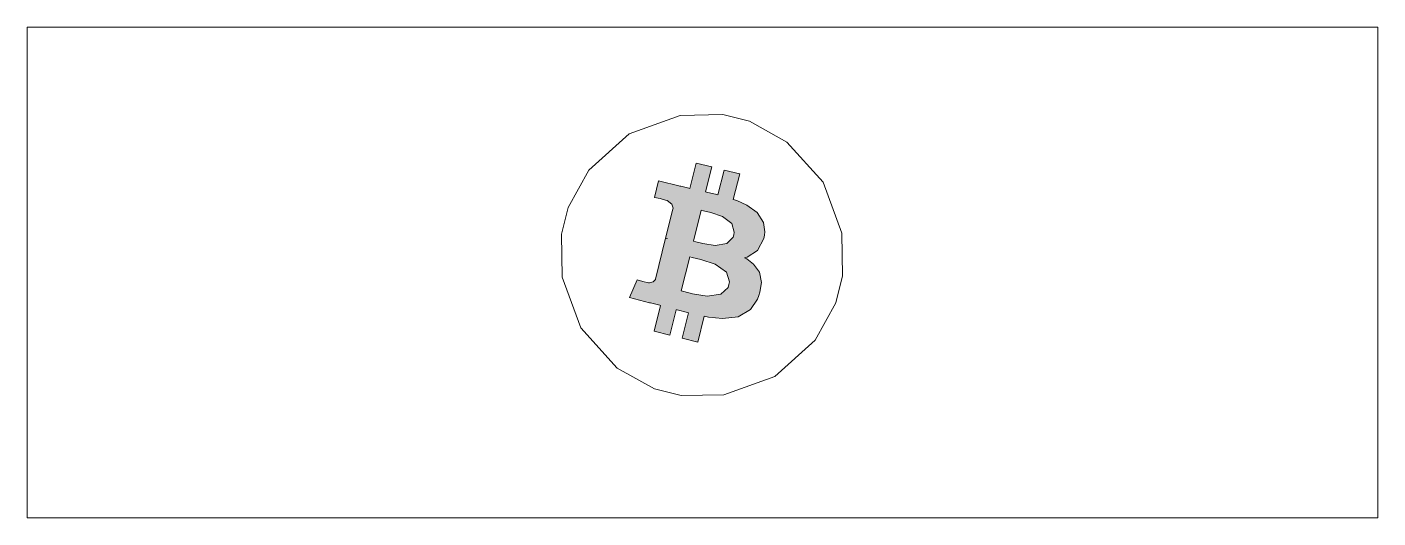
# Model space of a CAD drawing. Header units: millimetres. Extents: x 0 to 110, y 0 to 40.
import ezdxf

# ---------------------------------------------------------------- set-up
doc = ezdxf.new("R2010")
doc.units = ezdxf.units.MM
doc.layers.get('0').update_dxf_attribs({"lineweight": 0})

msp = doc.modelspace()

# ---------------------------------------------------------------- hatches: boundary and pattern name
at = {"true_color": 0x000000, "transparency": 33554687}
h = msp.add_hatch(color=18, dxfattribs=at)
h.paths.add_polyline_path([(60.04, 23.05), (60.08, 23.3), (59.97, 24.08), (59.46, 24.88), (58.61, 25.49), (57.79, 25.87), (57.51, 25.96), (58.03, 28.04), (56.76, 28.35), (56.26, 26.33), (56.17, 26.35), (55.33, 26.55), (55.24, 26.57), (55.75, 28.6), (54.49, 28.92), (53.97, 26.84), (53.9, 26.86), (53.23, 27.02), (53.16, 27.03), (53.17, 27.04), (51.42, 27.48), (51.09, 26.12), (51.55, 26.02), (52, 25.9), (52.13, 25.86), (52.49, 25.58), (52.6, 25.23), (52.59, 25.16), (52, 22.79), (52.01, 22.79), (52.12, 22.76), (52.13, 22.75), (52.12, 22.76), (52.01, 22.79), (52, 22.79), (51.17, 19.47), (51.16, 19.44), (50.99, 19.23), (50.68, 19.15), (50.59, 19.17), (50.14, 19.28), (49.68, 19.4), (49.05, 17.96), (50.69, 17.54), (50.77, 17.53), (51.52, 17.33), (51.59, 17.31), (51.07, 15.21), (52.33, 14.9), (52.85, 16.97), (52.94, 16.95), (53.78, 16.74), (53.86, 16.71), (53.34, 14.65), (54.61, 14.33), (55.13, 16.43), (55.5, 16.36), (56.64, 16.25), (57.91, 16.4), (58.91, 16.99), (59.48, 17.83), (59.59, 18.13), (59.68, 18.39), (59.8, 19.19), (59.64, 20.03), (59.16, 20.69), (58.62, 21.1), (58.43, 21.2), (58.63, 21.25), (59.48, 21.78), (60, 22.77)], flags=0)
h.paths.add_polyline_path([(57.15, 19.01), (57.1, 18.79), (56.5, 18.24), (55.38, 18.08), (54.18, 18.27), (53.48, 18.44), (53.26, 18.5), (53.96, 21.28), (54.17, 21.23), (54.87, 21.06), (56.03, 20.68), (56.95, 20.02), (57.21, 19.23)], flags=0)
h.paths.add_polyline_path([(57.54, 23.08), (57.49, 22.88), (56.98, 22.37), (56.04, 22.21), (55.03, 22.36), (54.45, 22.51), (54.28, 22.55), (54.9, 25.08), (55.08, 25.03), (55.67, 24.9), (56.63, 24.57), (57.39, 23.99), (57.59, 23.28)], flags=0)

# ---------------------------------------------------------------- linework, layer by layer
at = {"color": 1, "true_color": 0xff0000}
for p, q in [((110, 40), (0, 40)), ((0, 40), (0, 0)), ((110, 0), (110, 40)), ((0, 0), (110, 0))]:
    msp.add_line(p, q, dxfattribs=at)
at = {"color": 5, "true_color": 0x0000ff}
msp.add_lwpolyline([(66.14, 18.63), (65.86, 17.54), (64.17, 14.5), (60.89, 11.54), (56.74, 10.03), (53.26, 9.97), (52.17, 10.24), (51.09, 10.51), (48.04, 12.2), (45.09, 15.48), (43.58, 19.63), (43.52, 23.11), (43.79, 24.2), (44.06, 25.29), (45.75, 28.33), (49.03, 31.29), (53.18, 32.8), (56.66, 32.86), (57.75, 32.59), (58.83, 32.32), (61.88, 30.63), (64.83, 27.35), (66.34, 23.2), (66.41, 19.71), (66.14, 18.63)], close=True, dxfattribs=at)
at = {"color": 18, "true_color": 0x000000}
for points in [[(60.04, 23.05), (60.08, 23.3), (59.97, 24.08), (59.46, 24.88), (58.61, 25.49), (57.79, 25.87), (57.51, 25.96), (58.03, 28.04), (56.76, 28.35), (56.26, 26.33), (56.17, 26.35), (55.33, 26.55), (55.24, 26.57), (55.75, 28.6), (54.49, 28.92), (53.97, 26.84), (53.9, 26.86), (53.23, 27.02), (53.16, 27.03), (53.17, 27.04), (51.42, 27.48), (51.09, 26.12), (51.09, 26.12), (51.55, 26.02), (52, 25.9), (52, 25.9), (52.13, 25.86), (52.49, 25.58), (52.6, 25.23), (52.59, 25.16), (52, 22.79), (52.01, 22.79), (52.12, 22.76), (52.13, 22.75), (52.12, 22.76), (52.01, 22.79), (52, 22.79), (51.17, 19.47), (51.16, 19.44), (50.99, 19.23), (50.68, 19.15), (50.59, 19.17), (50.59, 19.17), (50.14, 19.28), (49.68, 19.4), (49.68, 19.4), (49.05, 17.96), (50.69, 17.54), (50.77, 17.53), (51.52, 17.33), (51.59, 17.31), (51.07, 15.21), (52.33, 14.9), (52.85, 16.97), (52.94, 16.95), (53.78, 16.74), (53.86, 16.71), (53.34, 14.65), (54.61, 14.33), (55.13, 16.43), (55.5, 16.36), (56.64, 16.25), (57.91, 16.4), (58.91, 16.99), (59.48, 17.83), (59.59, 18.13), (59.68, 18.39), (59.8, 19.19), (59.64, 20.03), (59.16, 20.69), (58.62, 21.1), (58.43, 21.2), (58.63, 21.25), (59.48, 21.78), (60, 22.77), (60.04, 23.05)], [(57.54, 23.08), (57.49, 22.88), (56.98, 22.37), (56.04, 22.21), (55.03, 22.36), (54.45, 22.51), (54.28, 22.55), (54.9, 25.08), (55.08, 25.03), (55.67, 24.9), (56.63, 24.57), (57.39, 23.99), (57.59, 23.28), (57.54, 23.08)], [(57.15, 19.01), (57.1, 18.79), (56.5, 18.24), (55.38, 18.08), (54.18, 18.27), (53.48, 18.44), (53.26, 18.5), (53.96, 21.28), (54.17, 21.23), (54.87, 21.06), (56.03, 20.68), (56.95, 20.02), (57.21, 19.23), (57.15, 19.01)]]:
    msp.add_lwpolyline(points, close=True, dxfattribs=at)

doc.saveas('drawing.dxf')
